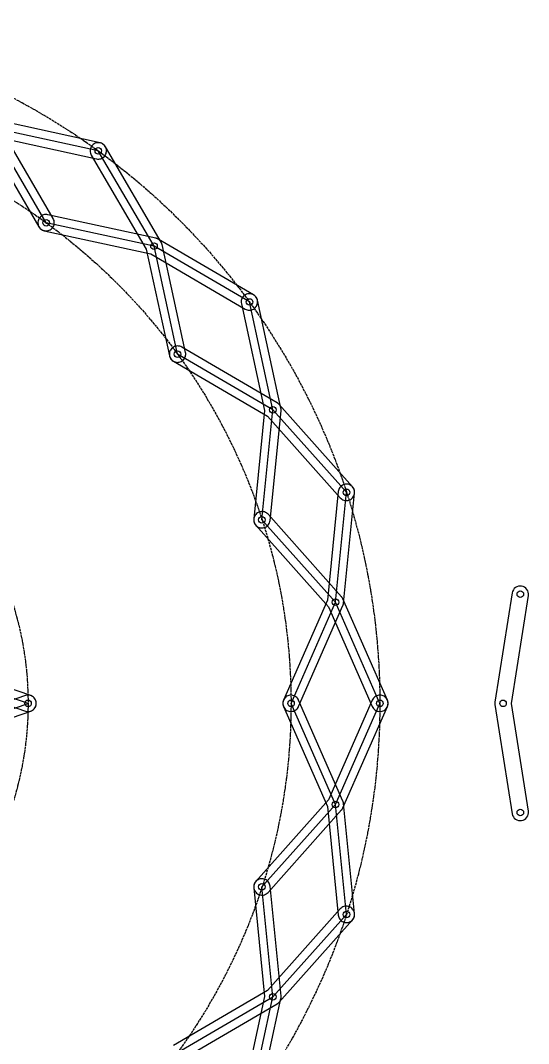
# Model space of a CAD drawing. Header units: millimetres. Extents: x -337 to 405, y -434 to 337.
# Drawn here: x 157.6 to 405.1, y -165.7 to 332.7 of the extents above; entities that cross this region are included whole.
import ezdxf

# ---------------------------------------------------------------- set-up
doc = ezdxf.new("R2010")
doc.units = ezdxf.units.MM
doc.linetypes.add('DASHED', pattern=[1.524, 1.27, -0.254])
for name, color, linetype in [('LINK', 1, 'Continuous'), ('SKELETON_20', 8, 'Continuous'), ('SKELETON_90', 8, 'Continuous'), ('STATE_20', 3, 'Continuous'), ('STATE_90', 5, 'Continuous')]:
    doc.layers.add(name, color=color, linetype=linetype)

msp = doc.modelspace()

# ---------------------------------------------------------------- linework, layer by layer
at = {"layer": 'LINK'}
for p, q in [((397.12, 53.76), (388.7, 0.63)), ((396.7, 0), (405.02, 52.51)), ((405.02, -52.51), (396.7, 0)), ((388.7, -0.63), (397.12, -53.76))]:
    msp.add_line(p, q, dxfattribs=at)
for centre in [(401.07, 53.14), (392.65, 0), (401.07, -53.14)]:
    msp.add_circle(centre, 1.6, dxfattribs=at)
for centre, start, end in [((401.07, 53.14), -9, 171), ((392.65, 0), 171, -171), ((401.07, -53.14), -171, 9)]:
    msp.add_arc(centre, 4, start, end, dxfattribs=at)
at = {"layer": 'SKELETON_20'}
for points in [[(161.32, 0), (110.45, 17.49), (56.65, 18.41)], [(56.65, -18.41), (110.45, -17.49), (161.32, 0)]]:
    msp.add_lwpolyline(points, dxfattribs=at)
at = {"layer": 'SKELETON_20', "linetype": 'DASHED'}
msp.add_circle((0, 0), 161.32, dxfattribs=at)
at = {"layer": 'SKELETON_90'}
for points in [[(170.1, 234.13), (142.96, 280.58), (102.8, 316.37)], [(195.53, 269.12), (142.96, 280.58), (89.43, 275.23)], [(234.13, 170.1), (222.67, 222.67), (195.53, 269.12)], [(269.12, 195.53), (222.67, 222.67), (170.1, 234.13)], [(275.23, 89.43), (280.58, 142.96), (269.12, 195.53)], [(316.37, 102.8), (280.58, 142.96), (234.13, 170.1)], [(289.4, 0), (311.03, 49.26), (316.37, 102.8)], [(332.65, 0), (311.03, 49.26), (275.23, 89.43)], [(275.23, -89.43), (311.03, -49.26), (332.65, 0)], [(316.37, -102.8), (311.03, -49.26), (289.4, 0)], [(269.12, -195.53), (280.58, -142.96), (275.23, -89.43)], [(234.13, -170.1), (280.58, -142.96), (316.37, -102.8)]]:
    msp.add_lwpolyline(points, dxfattribs=at)
at = {"layer": 'SKELETON_90', "linetype": 'DASHED'}
for radius in [332.65, 289.4]:
    msp.add_circle((0, 0), radius, dxfattribs=at)
at = {"layer": 'STATE_20'}
for points in [[(109.74, 13.5), (160.02, -3.78), (160.53, -3.92), (161.05, -3.99), (161.57, -3.99), (162.09, -3.93), (162.59, -3.79), (163.08, -3.59), (163.53, -3.33), (163.95, -3.02), (164.32, -2.65), (164.64, -2.24), (164.9, -1.78), (165.11, -1.3), (165.24, -0.8), (165.31, -0.28), (165.32, 0.25), (165.25, 0.76), (165.12, 1.27), (164.92, 1.76), (164.66, 2.21), (164.34, 2.63), (163.97, 3), (163.56, 3.32), (163.11, 3.58), (162.62, 3.78), (111.75, 21.28)], [(111.75, -21.28), (162.62, -3.78), (163.11, -3.58), (163.56, -3.32), (163.97, -3), (164.34, -2.63), (164.66, -2.21), (164.92, -1.76), (165.12, -1.27), (165.25, -0.76), (165.32, -0.25), (165.31, 0.28), (165.24, 0.8), (165.11, 1.3), (164.9, 1.78), (164.64, 2.24), (164.32, 2.65), (163.95, 3.02), (163.53, 3.33), (163.08, 3.59), (162.59, 3.79), (162.09, 3.93), (161.57, 3.99), (161.05, 3.99), (160.53, 3.92), (160.02, 3.78), (109.74, -13.5)]]:
    msp.add_lwpolyline(points, dxfattribs=at)
msp.add_circle((161.32, 0), 1.6, dxfattribs=at)
msp.add_circle((161.32, 0), 1.6, dxfattribs=at)
at = {"layer": 'STATE_90'}
for points in [[(142.73, 276.54), (194.68, 265.21), (195.19, 265.14), (195.72, 265.13), (196.24, 265.18), (196.74, 265.31), (197.23, 265.5), (197.69, 265.76), (198.11, 266.07), (198.49, 266.43), (198.81, 266.84), (199.08, 267.29), (199.29, 267.77), (199.44, 268.27), (199.51, 268.79), (199.52, 269.31), (199.47, 269.83), (199.34, 270.34), (199.15, 270.83), (198.89, 271.28), (198.58, 271.7), (198.22, 272.08), (197.81, 272.41), (197.36, 272.68), (196.88, 272.89), (196.38, 273.03), (143.81, 284.49)], [(139.83, 278.02), (166.65, 232.11), (166.94, 231.68), (167.29, 231.29), (167.69, 230.94), (168.12, 230.65), (168.59, 230.42), (169.09, 230.26), (169.6, 230.16), (170.12, 230.13), (170.65, 230.17), (171.16, 230.27), (171.65, 230.44), (172.12, 230.67), (172.56, 230.97), (172.95, 231.31), (173.29, 231.71), (173.58, 232.15), (173.81, 232.62), (173.97, 233.11), (174.07, 233.63), (174.1, 234.15), (174.07, 234.67), (173.96, 235.18), (173.79, 235.68), (173.56, 236.15), (146.42, 282.6)], [(273.03, -196.38), (284.49, -143.81), (284.5, -143.76), (284.51, -143.71), (284.52, -143.66), (284.53, -143.61), (284.54, -143.56), (284.54, -143.51), (284.55, -143.45), (284.56, -143.4), (284.56, -143.35), (284.57, -143.3), (284.57, -143.25), (284.57, -143.19), (284.58, -143.14), (284.58, -143.09), (284.58, -143.04), (284.58, -142.98), (284.58, -142.93), (284.58, -142.88), (284.58, -142.83), (284.58, -142.77), (284.57, -142.72), (284.57, -142.67), (284.57, -142.62), (284.56, -142.57), (279.21, -89.03), (279.13, -88.52), (278.98, -88.01), (278.76, -87.54), (278.48, -87.09), (278.15, -86.69), (277.77, -86.33), (277.34, -86.03), (276.88, -85.78), (276.39, -85.6), (275.88, -85.48), (275.36, -85.43), (274.84, -85.45), (274.32, -85.53), (273.82, -85.69), (273.34, -85.9), (272.9, -86.18), (272.5, -86.51), (272.14, -86.9), (271.83, -87.32), (271.59, -87.78), (271.4, -88.27), (271.29, -88.78), (271.24, -89.3), (271.25, -89.83), (276.54, -142.73), (265.21, -194.68)], [(236.15, -173.56), (282.6, -146.42), (282.64, -146.39), (282.69, -146.36), (282.73, -146.33), (282.78, -146.31), (282.82, -146.28), (282.86, -146.25), (282.91, -146.22), (282.95, -146.19), (282.99, -146.16), (283.03, -146.12), (283.07, -146.09), (283.11, -146.06), (283.15, -146.02), (283.19, -145.99), (283.23, -145.96), (283.27, -145.92), (283.31, -145.89), (283.35, -145.85), (283.39, -145.81), (283.42, -145.78), (283.46, -145.74), (283.5, -145.7), (283.53, -145.66), (283.57, -145.62), (319.36, -105.46), (319.68, -105.04), (319.94, -104.59), (320.15, -104.11), (320.29, -103.61), (320.36, -103.09), (320.36, -102.57), (320.3, -102.05), (320.17, -101.54), (319.97, -101.05), (319.71, -100.6), (319.4, -100.18), (319.03, -99.81), (318.62, -99.49), (318.17, -99.22), (317.69, -99.02), (317.18, -98.88), (316.66, -98.81), (316.14, -98.8), (315.62, -98.87), (315.12, -99), (314.63, -99.19), (314.18, -99.45), (313.76, -99.77), (313.39, -100.13), (278.02, -139.83), (232.11, -166.65)]]:
    msp.add_lwpolyline(points, dxfattribs=at)
for points in [[(218.9, 221.2), (230.22, 169.25), (230.36, 168.75), (230.57, 168.27), (230.84, 167.82), (231.17, 167.41), (231.55, 167.05), (231.97, 166.74), (232.42, 166.48), (232.91, 166.29), (233.42, 166.17), (233.94, 166.11), (234.46, 166.12), (234.98, 166.2), (235.48, 166.34), (235.96, 166.55), (236.41, 166.82), (236.82, 167.15), (237.18, 167.52), (237.49, 167.94), (237.75, 168.4), (237.94, 168.89), (238.07, 169.4), (238.12, 169.92), (238.11, 170.44), (238.04, 170.96), (226.58, 223.52), (226.57, 223.57), (226.55, 223.62), (226.54, 223.67), (226.53, 223.73), (226.51, 223.78), (226.5, 223.83), (226.48, 223.88), (226.47, 223.93), (226.45, 223.98), (226.43, 224.02), (226.42, 224.07), (226.4, 224.12), (226.38, 224.17), (226.36, 224.22), (226.34, 224.27), (226.32, 224.32), (226.29, 224.36), (226.27, 224.41), (226.25, 224.46), (226.22, 224.5), (226.2, 224.55), (226.18, 224.6), (226.15, 224.64), (226.12, 224.69), (198.98, 271.14), (198.69, 271.57), (198.34, 271.96), (197.95, 272.31), (197.51, 272.6), (197.04, 272.83), (196.54, 272.99), (196.03, 273.09), (195.51, 273.12), (194.99, 273.08), (194.47, 272.98), (193.98, 272.81), (193.51, 272.58), (193.08, 272.28), (192.69, 271.94), (192.34, 271.54), (192.05, 271.1), (191.82, 270.63), (191.66, 270.14), (191.56, 269.62), (191.53, 269.1), (191.57, 268.58), (191.67, 268.07), (191.84, 267.57), (192.07, 267.1)], [(221.2, 218.9), (267.1, 192.07), (267.57, 191.84), (268.07, 191.67), (268.58, 191.57), (269.1, 191.53), (269.62, 191.56), (270.14, 191.66), (270.63, 191.82), (271.1, 192.05), (271.54, 192.34), (271.94, 192.69), (272.28, 193.08), (272.58, 193.51), (272.81, 193.98), (272.98, 194.47), (273.08, 194.99), (273.12, 195.51), (273.09, 196.03), (272.99, 196.54), (272.83, 197.04), (272.6, 197.51), (272.31, 197.95), (271.96, 198.34), (271.57, 198.69), (271.14, 198.98), (224.69, 226.12), (224.64, 226.15), (224.6, 226.18), (224.55, 226.2), (224.5, 226.22), (224.46, 226.25), (224.41, 226.27), (224.36, 226.29), (224.32, 226.32), (224.27, 226.34), (224.22, 226.36), (224.17, 226.38), (224.12, 226.4), (224.07, 226.42), (224.02, 226.43), (223.98, 226.45), (223.93, 226.47), (223.88, 226.48), (223.83, 226.5), (223.78, 226.51), (223.73, 226.53), (223.67, 226.54), (223.62, 226.55), (223.57, 226.57), (223.52, 226.58), (170.96, 238.04), (170.44, 238.11), (169.92, 238.12), (169.4, 238.07), (168.89, 237.94), (168.4, 237.75), (167.94, 237.49), (167.52, 237.18), (167.15, 236.82), (166.82, 236.41), (166.55, 235.96), (166.34, 235.48), (166.2, 234.98), (166.12, 234.46), (166.11, 233.94), (166.17, 233.42), (166.29, 232.91), (166.48, 232.42), (166.74, 231.97), (167.05, 231.55), (167.41, 231.17), (167.82, 230.84), (168.27, 230.57), (168.75, 230.36), (169.25, 230.22)], [(276.54, 142.73), (271.25, 89.83), (271.24, 89.3), (271.29, 88.78), (271.4, 88.27), (271.59, 87.78), (271.83, 87.32), (272.14, 86.9), (272.5, 86.51), (272.9, 86.18), (273.34, 85.9), (273.82, 85.69), (274.32, 85.53), (274.84, 85.45), (275.36, 85.43), (275.88, 85.48), (276.39, 85.6), (276.88, 85.78), (277.34, 86.03), (277.77, 86.33), (278.15, 86.69), (278.48, 87.09), (278.76, 87.54), (278.98, 88.01), (279.13, 88.52), (279.21, 89.03), (284.56, 142.57), (284.57, 142.62), (284.57, 142.67), (284.57, 142.72), (284.58, 142.77), (284.58, 142.83), (284.58, 142.88), (284.58, 142.93), (284.58, 142.98), (284.58, 143.04), (284.58, 143.09), (284.58, 143.14), (284.57, 143.19), (284.57, 143.25), (284.57, 143.3), (284.56, 143.35), (284.56, 143.4), (284.55, 143.45), (284.54, 143.51), (284.54, 143.56), (284.53, 143.61), (284.52, 143.66), (284.51, 143.71), (284.5, 143.76), (284.49, 143.81), (273.03, 196.38), (272.89, 196.88), (272.68, 197.36), (272.41, 197.81), (272.08, 198.22), (271.7, 198.58), (271.28, 198.89), (270.83, 199.15), (270.34, 199.34), (269.83, 199.47), (269.31, 199.52), (268.79, 199.51), (268.27, 199.44), (267.77, 199.29), (267.29, 199.08), (266.84, 198.81), (266.43, 198.49), (266.07, 198.11), (265.76, 197.69), (265.5, 197.23), (265.31, 196.74), (265.18, 196.24), (265.13, 195.72), (265.14, 195.19), (265.21, 194.68)], [(278.02, 139.83), (313.39, 100.13), (313.76, 99.77), (314.18, 99.45), (314.63, 99.19), (315.12, 99), (315.62, 98.87), (316.14, 98.8), (316.66, 98.81), (317.18, 98.88), (317.69, 99.02), (318.17, 99.22), (318.62, 99.49), (319.03, 99.81), (319.4, 100.18), (319.71, 100.6), (319.97, 101.05), (320.17, 101.54), (320.3, 102.05), (320.36, 102.57), (320.36, 103.09), (320.29, 103.61), (320.15, 104.11), (319.94, 104.59), (319.68, 105.04), (319.36, 105.46), (283.57, 145.62), (283.53, 145.66), (283.5, 145.7), (283.46, 145.74), (283.42, 145.78), (283.39, 145.81), (283.35, 145.85), (283.31, 145.89), (283.27, 145.92), (283.23, 145.96), (283.19, 145.99), (283.15, 146.02), (283.11, 146.06), (283.07, 146.09), (283.03, 146.12), (282.99, 146.16), (282.95, 146.19), (282.91, 146.22), (282.86, 146.25), (282.82, 146.28), (282.78, 146.31), (282.73, 146.33), (282.69, 146.36), (282.64, 146.39), (282.6, 146.42), (236.15, 173.56), (235.68, 173.79), (235.18, 173.96), (234.67, 174.07), (234.15, 174.1), (233.63, 174.07), (233.11, 173.97), (232.62, 173.81), (232.15, 173.58), (231.71, 173.29), (231.31, 172.95), (230.97, 172.56), (230.67, 172.12), (230.44, 171.65), (230.27, 171.16), (230.17, 170.65), (230.13, 170.12), (230.16, 169.6), (230.26, 169.09), (230.42, 168.59), (230.65, 168.12), (230.94, 167.69), (231.29, 167.29), (231.68, 166.94), (232.11, 166.65)], [(307.11, 50.29), (285.74, 1.61), (285.56, 1.12), (285.44, 0.61), (285.4, 0.08), (285.42, -0.44), (285.51, -0.95), (285.67, -1.45), (285.89, -1.93), (286.17, -2.37), (286.51, -2.77), (286.9, -3.12), (287.33, -3.42), (287.79, -3.66), (288.28, -3.84), (288.79, -3.95), (289.31, -4), (289.84, -3.98), (290.35, -3.88), (290.85, -3.73), (291.33, -3.51), (291.77, -3.22), (292.17, -2.89), (292.52, -2.5), (292.82, -2.07), (293.06, -1.61), (314.69, 47.65), (314.71, 47.7), (314.73, 47.75), (314.75, 47.8), (314.77, 47.85), (314.79, 47.9), (314.8, 47.95), (314.82, 48), (314.84, 48.05), (314.85, 48.1), (314.87, 48.15), (314.88, 48.2), (314.89, 48.25), (314.91, 48.3), (314.92, 48.35), (314.93, 48.4), (314.94, 48.45), (314.95, 48.5), (314.96, 48.55), (314.97, 48.6), (314.98, 48.66), (314.99, 48.71), (314.99, 48.76), (315, 48.81), (315.01, 48.86), (320.35, 102.4), (320.37, 102.92), (320.32, 103.44), (320.2, 103.95), (320.02, 104.44), (319.77, 104.9), (319.47, 105.33), (319.11, 105.71), (318.71, 106.04), (318.26, 106.32), (317.79, 106.54), (317.29, 106.69), (316.77, 106.78), (316.25, 106.79), (315.73, 106.74), (315.22, 106.62), (314.73, 106.44), (314.26, 106.2), (313.84, 105.89), (313.46, 105.53), (313.12, 105.13), (312.85, 104.69), (312.63, 104.21), (312.48, 103.71), (312.39, 103.19)], [(307.62, 47.07), (328.99, -1.61), (329.23, -2.07), (329.53, -2.5), (329.88, -2.89), (330.28, -3.22), (330.73, -3.51), (331.2, -3.73), (331.7, -3.88), (332.21, -3.98), (332.74, -4), (333.26, -3.95), (333.77, -3.84), (334.26, -3.66), (334.73, -3.42), (335.15, -3.12), (335.54, -2.77), (335.88, -2.37), (336.16, -1.93), (336.38, -1.45), (336.54, -0.95), (336.63, -0.44), (336.65, 0.08), (336.61, 0.61), (336.49, 1.12), (336.32, 1.61), (314.69, 50.87), (314.67, 50.92), (314.64, 50.96), (314.62, 51.01), (314.6, 51.06), (314.58, 51.11), (314.55, 51.15), (314.53, 51.2), (314.5, 51.24), (314.47, 51.29), (314.45, 51.33), (314.42, 51.38), (314.39, 51.42), (314.36, 51.47), (314.33, 51.51), (314.3, 51.55), (314.27, 51.6), (314.24, 51.64), (314.21, 51.68), (314.18, 51.72), (314.15, 51.76), (314.11, 51.8), (314.08, 51.84), (314.05, 51.88), (314.01, 51.92), (278.22, 92.09), (277.85, 92.46), (277.43, 92.77), (276.98, 93.03), (276.49, 93.23), (275.98, 93.36), (275.46, 93.42), (274.94, 93.42), (274.42, 93.35), (273.92, 93.21), (273.44, 93), (272.99, 92.74), (272.57, 92.42), (272.21, 92.04), (271.89, 91.62), (271.63, 91.17), (271.44, 90.68), (271.31, 90.18), (271.24, 89.66), (271.25, 89.14), (271.32, 88.62), (271.46, 88.11), (271.66, 87.63), (271.93, 87.18), (272.25, 86.77)], [(307.62, -47.07), (272.25, -86.77), (271.93, -87.18), (271.66, -87.63), (271.46, -88.11), (271.32, -88.62), (271.25, -89.14), (271.24, -89.66), (271.31, -90.18), (271.44, -90.68), (271.63, -91.17), (271.89, -91.62), (272.21, -92.04), (272.57, -92.42), (272.99, -92.74), (273.44, -93), (273.92, -93.21), (274.42, -93.35), (274.94, -93.42), (275.46, -93.42), (275.98, -93.36), (276.49, -93.23), (276.98, -93.03), (277.43, -92.77), (277.85, -92.46), (278.22, -92.09), (314.01, -51.92), (314.05, -51.88), (314.08, -51.84), (314.11, -51.8), (314.15, -51.76), (314.18, -51.72), (314.21, -51.68), (314.24, -51.64), (314.27, -51.6), (314.3, -51.55), (314.33, -51.51), (314.36, -51.47), (314.39, -51.42), (314.42, -51.38), (314.45, -51.33), (314.47, -51.29), (314.5, -51.24), (314.53, -51.2), (314.55, -51.15), (314.58, -51.11), (314.6, -51.06), (314.62, -51.01), (314.64, -50.96), (314.67, -50.92), (314.69, -50.87), (336.32, -1.61), (336.49, -1.12), (336.61, -0.61), (336.65, -0.08), (336.63, 0.44), (336.54, 0.95), (336.38, 1.45), (336.16, 1.93), (335.88, 2.37), (335.54, 2.77), (335.15, 3.12), (334.73, 3.42), (334.26, 3.66), (333.77, 3.84), (333.26, 3.95), (332.74, 4), (332.21, 3.98), (331.7, 3.88), (331.2, 3.73), (330.73, 3.51), (330.28, 3.22), (329.88, 2.89), (329.53, 2.5), (329.23, 2.07), (328.99, 1.61)], [(307.11, -50.29), (312.39, -103.19), (312.48, -103.71), (312.63, -104.21), (312.85, -104.69), (313.12, -105.13), (313.46, -105.53), (313.84, -105.89), (314.26, -106.2), (314.73, -106.44), (315.22, -106.62), (315.73, -106.74), (316.25, -106.79), (316.77, -106.78), (317.29, -106.69), (317.79, -106.54), (318.26, -106.32), (318.71, -106.04), (319.11, -105.71), (319.47, -105.33), (319.77, -104.9), (320.02, -104.44), (320.2, -103.95), (320.32, -103.44), (320.37, -102.92), (320.35, -102.4), (315.01, -48.86), (315, -48.81), (314.99, -48.76), (314.99, -48.71), (314.98, -48.66), (314.97, -48.6), (314.96, -48.55), (314.95, -48.5), (314.94, -48.45), (314.93, -48.4), (314.92, -48.35), (314.91, -48.3), (314.89, -48.25), (314.88, -48.2), (314.87, -48.15), (314.85, -48.1), (314.84, -48.05), (314.82, -48), (314.8, -47.95), (314.79, -47.9), (314.77, -47.85), (314.75, -47.8), (314.73, -47.75), (314.71, -47.7), (314.69, -47.65), (293.06, 1.61), (292.82, 2.07), (292.52, 2.5), (292.17, 2.89), (291.77, 3.22), (291.33, 3.51), (290.85, 3.73), (290.35, 3.88), (289.84, 3.98), (289.31, 4), (288.79, 3.95), (288.28, 3.84), (287.79, 3.66), (287.33, 3.42), (286.9, 3.12), (286.51, 2.77), (286.17, 2.37), (285.89, 1.93), (285.67, 1.45), (285.51, 0.95), (285.42, 0.44), (285.4, -0.08), (285.44, -0.61), (285.56, -1.12), (285.74, -1.61)]]:
    msp.add_lwpolyline(points, close=True, dxfattribs=at)
for centre in [(195.53, 269.12), (195.53, 269.12), (170.1, 234.13), (170.1, 234.13), (222.67, 222.67), (222.67, 222.67), (269.12, 195.53), (269.12, 195.53), (234.13, 170.1), (234.13, 170.1), (280.58, 142.96), (280.58, 142.96), (316.37, 102.8), (316.37, 102.8), (275.23, 89.43), (275.23, 89.43), (311.03, 49.26), (311.03, 49.26), (289.4, 0), (289.4, 0), (332.65, 0), (332.65, 0), (311.03, -49.26), (311.03, -49.26), (275.23, -89.43), (275.23, -89.43), (316.37, -102.8), (316.37, -102.8), (280.58, -142.96), (280.58, -142.96)]:
    msp.add_circle(centre, 1.6, dxfattribs=at)

doc.saveas('drawing.dxf')
